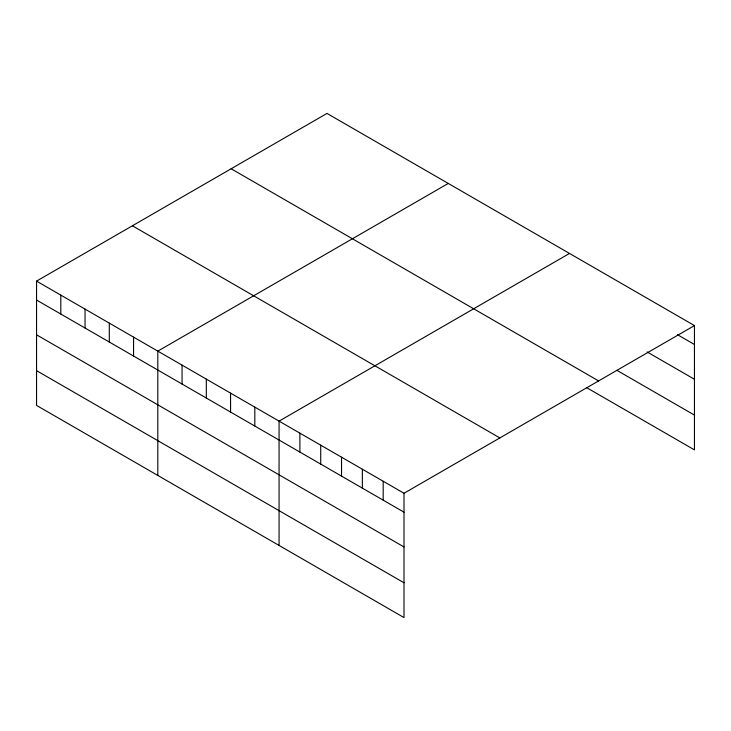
<?xml version="1.0" encoding="UTF-8"?>
<svg xmlns="http://www.w3.org/2000/svg" width="731" height="731" viewBox="0 0 731 731"><rect width="100%" height="100%" fill="white"/><g stroke="black" fill="none" stroke-linecap="round" stroke-linejoin="round"><path stroke-width="1.1" d="M36.55 281.115L404.005 493.261L404.005 617.576L36.55 405.422L36.55 281.115L326.995 113.424L694.45 325.578L694.45 449.885L586.554 387.594M448.258 183.435L157.814 351.127L157.814 475.433M569.513 253.447L279.068 421.129L279.068 545.445M404.005 493.261L694.45 325.578M677.418 334.652L694.45 344.484M647.127 351.949L694.45 379.27M616.836 370.297L694.45 415.107M231.151 168.76L598.607 380.915M132.393 225.778L499.849 437.924M36.55 300.03L404.005 512.175M36.55 334.807L404.005 546.952M36.55 370.644L404.005 582.79M383.181 481.245L383.181 500.15M362.357 469.22L362.357 488.134M341.541 457.195L341.541 476.109M320.717 445.179L320.717 464.084M299.893 433.154L299.893 452.069M254.817 407.13L254.817 426.045M230.567 393.132L230.567 412.037M206.316 379.124L206.316 398.039M182.065 365.125L182.065 384.04M133.554 337.119L133.554 356.034M109.303 323.12L109.303 342.035M85.052 309.122L85.052 328.027M60.801 295.114L60.801 314.028"/></g></svg>
